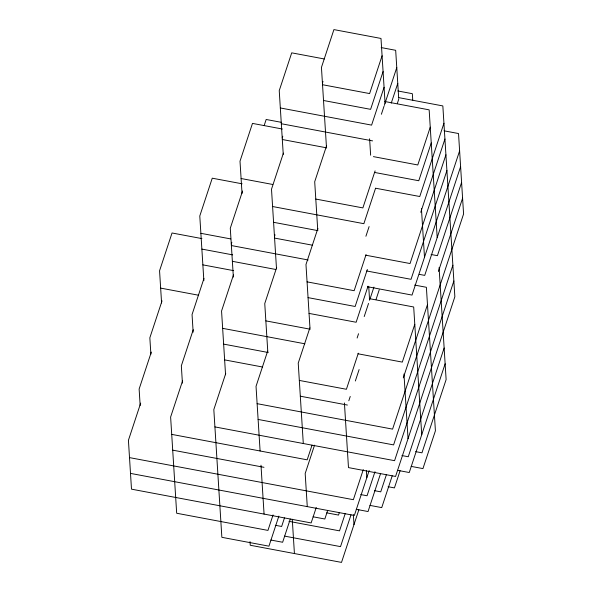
<?xml version="1.0" encoding="UTF-8"?>
<svg xmlns="http://www.w3.org/2000/svg" width="592" height="592" viewBox="0 0 592 592"><rect width="100%" height="100%" fill="white"/><g stroke="black" fill="none" stroke-linecap="round" stroke-linejoin="round"><path stroke-width="0.89" d="M162.03 300.862L149.843 337.795L150.879 354.208M151.315 352.107L139.127 389.048L140.163 405.461M140.689 403.1L128.42 440.293L131.491 489.162L311.148 522.936L316.254 507.47M203.951 278.477L192.052 314.559L193.155 332.156M193.244 329.729L181.337 365.804L182.425 383.128M242.557 191.031L230.288 228.223L233.359 277.093M264.18 125.489L266.171 119.48L281.563 122.366M182.528 380.974L170.622 417.049L176.675 513.242L267.954 530.402L273.053 514.936M231.28 243.993L231.849 242.276M233.463 274.94L221.556 311.015L225.567 374.751M282.214 137.958L282.784 136.241M283.405 153.128L271.499 189.203L276.501 268.716M225.73 373.508L213.823 409.583L221.859 537.321L268.946 546.172L278.862 516.113M322.433 83.169L323.003 81.452M274.481 236.526L275.043 234.809M276.664 267.473L264.757 303.548L267.85 352.691M326.606 145.662L314.7 181.737L317.719 229.696M267.651 351.123L256.033 386.339L260.095 450.986M317.874 228.453L305.975 264.535L309.986 328.264M382.084 55.774L369.615 93.573L322.536 84.723M383.083 71.551L370.607 109.342L323.528 100.492M384.075 87.32L371.598 125.119L280.327 107.959M309.86 327.887L298.235 363.103L303.296 443.519M381.381 114.263L384.008 106.286M384.297 105.413L396.766 67.621M391.245 103.149L397.765 83.398M375.091 170.888L362.874 207.91L315.788 199.06M397.336 103.467L398.756 99.167M375.483 188.471L363.865 223.687L272.594 206.527M365.915 236.267L369.112 226.573M366.048 254.627L354.149 290.709L307.063 281.859M284.478 517.882L281.644 526.473L275.302 525.282M367.351 269.456L355.141 306.478L308.055 297.628M311.999 445.236L307.181 459.836L171.717 434.38M314.537 445.169L305.183 473.519L307.27 506.619M290.287 519.058L282.636 542.25L270.862 540.037M368.032 286.18L356.132 322.255L309.046 313.405M357.124 338.025L358.537 333.733M364.206 316.557L368.542 303.43M369.963 299.115L373.929 287.09M430.251 127.176L417.782 164.968L373.411 156.628M358.315 353.202L346.409 389.277L299.33 380.427M376.053 299.434L379.22 289.836M431.242 142.946L418.773 180.745L374.403 172.405M348.821 400.754L350.235 396.462M355.341 380.996L359.107 369.578M443.941 123.247L419.765 196.514L375.395 188.182M420.757 212.291L444.932 139.024M327.672 510.415L324.838 519.006L313.072 516.794M445.924 154.793L410.041 263.536L365.678 255.196M446.916 170.57L411.033 279.313L366.67 270.973M339.379 512.502L338.528 515.077L326.762 512.864M459.614 150.871L412.025 295.082L367.662 286.75M345.188 513.671L339.519 530.854L288.992 521.352M460.606 166.641L424.723 275.384L419.291 274.362M363.281 469.626L353.357 499.692L129.507 457.616M351.004 514.848L340.518 546.623L284.552 536.108M414.777 324.312L402.308 362.104L357.938 353.772M461.597 182.417L437.421 255.685L431.087 254.493M369.171 470.544L354.349 515.462L130.499 473.393M358.878 509.749L341.51 562.4L250.231 545.247L250.002 541.599M403.3 377.881L427.476 304.614M438.413 271.462L462.589 198.187M374.98 471.713L367.047 495.763L360.713 494.572M380.597 473.489L368.039 511.54L356.266 509.327M452.873 265.209L393.584 444.903L258.112 419.439M386.406 474.658L380.737 491.841L374.396 490.65M453.864 280.985L394.575 460.68L214.911 426.906M392.215 475.827L381.729 507.61L369.956 505.398M400.096 470.729L394.427 487.912L388.086 486.72M444.141 348.007L408.265 456.75L401.924 455.559M445.132 363.777L409.257 472.52L397.484 470.314M381.189 47.575L395.678 50.298L398.697 98.257M324.305 58.971L291.708 52.843L279.239 90.635L283.25 154.371M397.861 90.968L412.343 93.691L412.75 100.07M398.483 97.584L442.846 105.924L454.856 296.755L395.567 476.449L348.481 467.599L344.418 402.952M384.793 101.513L429.156 109.853L437.192 237.592M444.037 130.817L458.526 133.54L463.58 213.964L392.585 429.126L257.12 403.67M281.318 123.735L372.597 140.889M282.354 129.019L252.481 123.402L240.004 161.202L242.032 193.384M282.31 139.512L326.68 147.845M241.099 178.525L272.786 184.482M242.135 183.809L212.254 178.192L199.785 215.984L203.855 280.63M273.585 222.303L317.948 230.643M274.577 238.08L312.606 245.229M200.873 233.315L230.754 238.931M201.909 238.598L172.035 232.982L159.559 270.773L161.586 302.963M231.376 245.547L308.166 259.977M414.615 285.078L426.388 287.29L435.416 430.798L422.947 468.598L411.174 466.385M201.865 249.084L232.649 254.871M232.367 261.316L275.828 269.486M202.856 264.861L233.648 270.648M369.319 298.649L413.69 306.989L421.726 434.728M160.654 288.104L198.683 295.245M265.852 320.871L310.215 329.211M222.651 328.338L304.873 343.797M223.643 344.115L268.006 352.455M224.634 359.884L262.663 367.033M300.322 396.203L347.4 405.046M415.614 451.629L421.955 452.821L446.124 379.553L439.086 267.584M172.709 450.149L263.98 467.303M421.423 208.421L424.501 257.291M403.966 374.011L408.036 438.657M385.081 103.371L380.996 38.45L333.918 29.6L321.441 67.392L326.503 147.815M369.608 138.794L370.636 155.208M368.735 286.558L369.593 300.233M366.359 470.374L366.818 477.67M353.35 514.574L353.979 524.608M292.27 519.265L294.424 553.55M260.991 465.208L264.069 514.085"/></g></svg>
